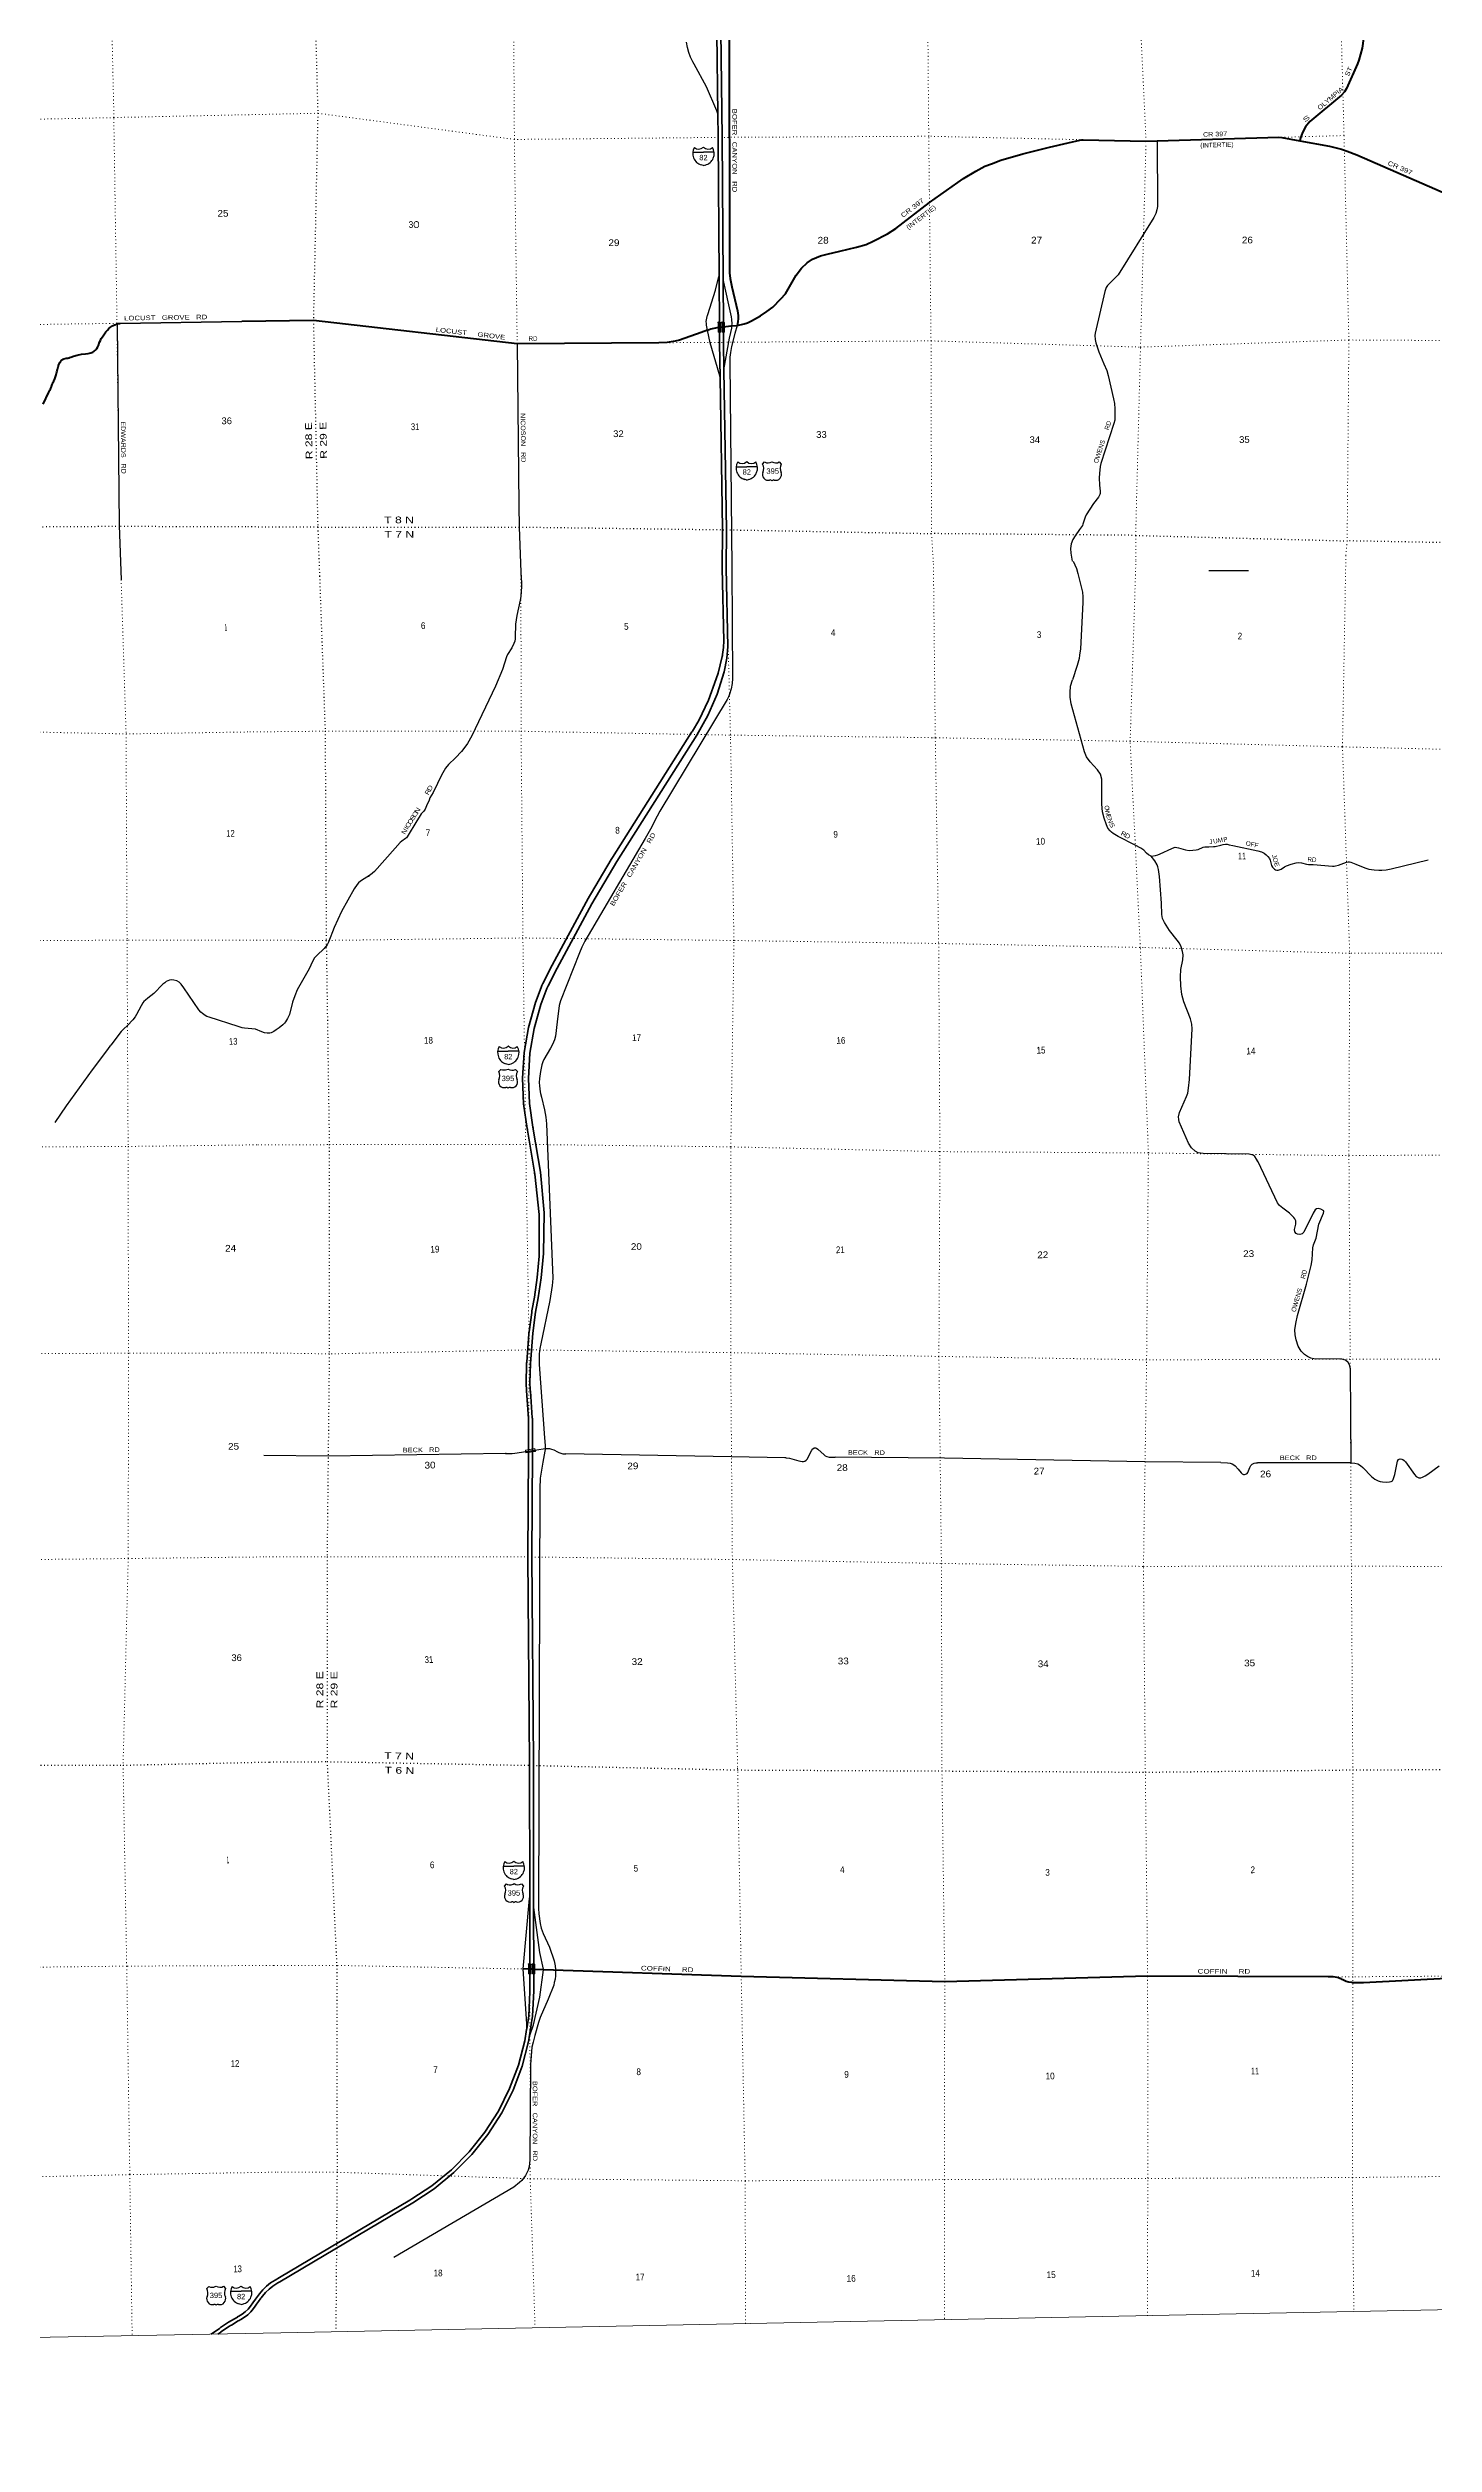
# Model space of a CAD drawing. Header units: feet. Extents: x 245918 to 509309, y -547785 to -360805.
# Drawn here: x 439600 to 475652, y -547785 to -485445 of the extents above; entities that cross this region are included whole.
import ezdxf
from ezdxf.enums import TextEntityAlignment as Align

# ---------------------------------------------------------------- set-up
doc = ezdxf.new("R2010")
doc.units = ezdxf.units.FT
doc.header["$LTSCALE"] = 60
doc.header["$PDMODE"] = 32
doc.header["$PDSIZE"] = 30
doc.linetypes.add('DOTTED', pattern=[1.5, 0.3, -1.2])
for name, color, linetype, lineweight in [('15', 7, 'Continuous', 25), ('16', 7, 'Continuous', 25), ('18', 7, 'Continuous', 35), ('19', 7, 'Continuous', 25), ('26', 7, 'Continuous', 40), ('27', 7, 'Continuous', 13), ('29', 7, 'Continuous', 25), ('34', 7, 'Continuous', 25), ('4', 7, 'Continuous', 13), ('55', 7, 'Continuous', 13), ('6', 7, 'DOTTED', 25), ('7', 7, 'DOTTED', 13)]:
    doc.layers.add(name, color=color, linetype=linetype, lineweight=lineweight)
doc.layers.add('30', color=7, linetype='Continuous')

msp = doc.modelspace()

# ---------------------------------------------------------------- linework, layer by layer
at = {"layer": '15'}
for p, q in [((456647.2, -488027.51), (456650.1, -488024.6)), ((456653.27, -488026.98), (456649.84, -488024.6)), ((456374.49, -488158.98), (456650.9, -488158.98)), ((456650.9, -488504.56), (456587.01, -488486.6)), ((456650.37, -488504.82), (456714, -488486.08)), ((457773.65, -496209.29), (457776.55, -496206.38)), ((457779.72, -496208.76), (457776.29, -496206.38)), ((457500.94, -496340.76), (457777.35, -496340.76)), ((457777.35, -496686.34), (457713.46, -496668.38)), ((457776.82, -496686.6), (457840.45, -496667.86)), ((451298.22, -511549.46), (451574.63, -511549.46)), ((451570.93, -511417.99), (451573.83, -511415.08)), ((451577, -511417.46), (451573.57, -511415.08)), ((451574.63, -511895.04), (451510.74, -511877.08)), ((451574.1, -511895.3), (451637.73, -511876.56)), ((451441.85, -532752.68), (451718.26, -532752.68)), ((451714.56, -532621.21), (451717.46, -532618.3)), ((451720.63, -532620.68), (451717.2, -532618.3)), ((451718.26, -533098.26), (451654.37, -533080.3)), ((451717.73, -533098.52), (451781.36, -533079.78)), ((444349.79, -543808.39), (444626.2, -543808.39)), ((444626.2, -544153.97), (444562.31, -544136.01)), ((444622.5, -543676.92), (444625.4, -543674.01)), ((444628.57, -543676.39), (444625.14, -543674.01)), ((444625.67, -544154.23), (444689.3, -544135.49))]:
    msp.add_line(p, q, dxfattribs=at)
for points in [[(456926.26, -488158.98), (456650.37, -488158.98), (456650.9, -488158.98)], [(458052.71, -496340.76), (457776.82, -496340.76), (457777.35, -496340.76)], [(451849.99, -511549.46), (451574.1, -511549.46), (451574.63, -511549.46)], [(451993.62, -532752.68), (451717.73, -532752.68), (451718.26, -532752.68)], [(444901.56, -543808.39), (444625.67, -543808.39), (444626.2, -543808.39)]]:
    msp.add_lwpolyline(points, dxfattribs=at)
for centre, radius, start, end in [((456677.12, -488194.08), 306.13, 148.44436, 254.43377), ((456528.52, -487911.48), 165.66, 227.3423, 315.81171), ((456772.21, -487911.48), 165.66, 224.18817, 312.69403), ((456623.61, -488194.08), 306.13, 283.08085, 31.62487), ((457803.57, -496375.86), 306.13, 148.44439, 254.43387), ((457654.97, -496093.26), 165.66, 227.34274, 315.81168), ((457898.66, -496093.26), 165.66, 224.18817, 312.69403), ((457750.06, -496375.86), 306.13, 283.08088, 31.62482), ((451600.85, -511584.56), 306.13, 148.44436, 254.43377), ((451452.25, -511301.96), 165.66, 227.3423, 315.81171), ((451695.94, -511301.96), 165.66, 224.18816, 312.69403), ((451547.34, -511584.56), 306.13, 283.08088, 31.62482), ((451744.48, -532787.78), 306.13, 148.44434, 254.43373), ((451595.88, -532505.18), 165.66, 227.3423, 315.81172), ((451839.57, -532505.18), 165.66, 224.18771, 312.69406), ((451690.97, -532787.78), 306.13, 283.0809, 31.62476), ((444652.42, -543843.49), 306.13, 148.44438, 254.43382), ((444503.82, -543560.89), 165.66, 227.34275, 315.81167), ((444747.51, -543560.89), 165.66, 224.18861, 312.69401), ((444598.91, -543843.49), 306.13, 283.08083, 31.62492)]:
    msp.add_arc(centre, radius, start, end, dxfattribs=at)
at = {"layer": '16'}
for p, q in [((458187.77, -496276.26), (458239.08, -496217.5)), ((458430.84, -496211.53), (458430.56, -496211.73)), ((458622.93, -496217.41), (458674.32, -496276.26)), ((451325.26, -512077.94), (451376.57, -512019.18)), ((451568.33, -512013.21), (451568.05, -512013.41)), ((451760.42, -512019.09), (451811.81, -512077.94)), ((451479.09, -533268.8), (451530.4, -533210.04)), ((451914.25, -533209.95), (451965.64, -533268.8)), ((443732.53, -543739.92), (443783.85, -543681.15)), ((444167.69, -543681.07), (444219.08, -543739.92))]:
    msp.add_line(p, q, dxfattribs=at)
for points in [[(451376.57, -512019.18), (451423.49, -512031.41), (451463.34, -512035.1), (451484.21, -512035.1), (451505.08, -512029.57), (451535.44, -512025.89), (451568.82, -512013.1)], [(451530.4, -533210.04), (451553.43, -533223.89), (451595.17, -533234.94), (451617.94, -533236.78), (451652.09, -533234.94), (451674.86, -533225.73), (451697.63, -533218.36), (451723.77, -533204.7)], [(443783.85, -543681.15), (443832.2, -543702.62), (443868.63, -543706.15), (443912.36, -543704.39), (443946.97, -543688.47), (443976.09, -543675.08)]]:
    msp.add_lwpolyline(points, dxfattribs=at)
for centre, radius, start, end in [((458330.16, -496059.84), 182.07, 239.97227, 303.45418), ((458531.94, -496060.34), 181.52, 236.33975, 300.08743), ((458531.93, -496059.84), 182.07, 236.54582, 236.59441), ((458333.98, -496541.79), 151.42, 159.09177, 283.81923), ((457994.79, -496386.89), 222.05, 332.97043, 29.75871), ((458528.1, -496541.79), 151.42, 256.18077, 20.90823), ((458867.29, -496386.89), 222.05, 150.24129, 207.02957), ((451471.47, -512343.47), 151.42, 159.09162, 283.81908), ((451132.28, -512188.57), 222.05, 332.97035, 29.75849), ((451669.43, -511862.01), 181.52, 236.34019, 300.08752), ((451665.59, -512343.47), 151.42, 256.18021, 20.90887), ((452004.78, -512188.57), 222.05, 150.24124, 207.02941), ((451625.3, -533534.33), 151.42, 159.09196, 283.81941), ((451286.11, -533379.43), 222.05, 332.97018, 29.75808), ((451823.25, -533052.87), 181.52, 236.76628, 300.08762), ((451819.42, -533534.33), 151.42, 256.1811, 20.90785), ((452158.61, -533379.43), 222.05, 150.24151, 207.03019), ((443878.74, -544005.45), 151.42, 159.09161, 283.81909), ((443539.55, -543850.55), 222.05, 332.97017, 29.75808), ((444076.7, -543523.99), 181.52, 236.3402, 300.08751), ((444072.86, -544005.45), 151.42, 256.1808, 20.90819), ((444412.05, -543850.55), 222.05, 150.24094, 207.0286)]:
    msp.add_arc(centre, radius, start, end, dxfattribs=at)
for centre, major_axis, start_param, end_param in [((458389.32, -496740.61), (-19.56, 51.67), 4.95877769, 6.28318531), ((458472.77, -496740.61), (19.56, 51.67), 0, 1.32637542), ((451526.82, -512542.29), (-19.56, 51.67), 4.95896027, 6.28325459), ((451610.26, -512542.29), (19.56, 51.67), 6.28318439, 7.60956097), ((451680.66, -533733.17), (-19.56, 51.67), 4.95926556, 6.28336076), ((451764.1, -533733.16), (19.56, 51.67), 0.0002808, 1.32630333), ((443934.1, -544204.29), (-19.56, 51.67), 4.95926798, 6.28335194), ((444017.53, -544204.27), (19.56, 51.67), 6.28318439, 7.60956102)]:
    msp.add_ellipse(centre, major_axis=major_axis, ratio=0.929097, start_param=start_param, end_param=end_param, dxfattribs=at)
at = {"layer": '18'}
msp.add_line((452050.6, -536998.87), (452052.89, -536983.88), dxfattribs=at)
for points in [[(457028.04, -487172.35), (456998.32, -485057.79), (456997.62, -485008.21)], [(457159.56, -491445.34), (457136.48, -487771.8), (457097.61, -485006.6), (457089.11, -484843.67), (457087.8, -484818.67)], [(457059.13, -491376.93), (457036.64, -487797.76), (457036.48, -487773.03), (457036.13, -487747.76), (457028.04, -487172.35)], [(457084.69, -494018.81), (457070.38, -493129.88), (457069.98, -493105.48), (457069.82, -493079.88), (457068.33, -492842.84), (457067.5, -492710.73), (457059.13, -491376.93)], [(457181.57, -493824.18), (457169.98, -493104.25), (457168.33, -492842.04), (457167.43, -492698.05), (457159.56, -491445.34)], [(457139.89, -498978.04), (457148.27, -498004.34), (457148.48, -497980.54), (457148.06, -497954.34), (457084.69, -494018.81)], [(457240.47, -498976.05), (457248.49, -497980.21), (457181.57, -493824.18)], [(452132.45, -533542.36), (452128.34, -530052.16), (452082.9, -524704.3), (452098.97, -521988.19), (452102.57, -521378.7), (452100.02, -521102.43), (452045.74, -520381.01), (452036.85, -520181.55), (452050.61, -519689.53), (452051.36, -519662.63), (452053.06, -519639.53), (452107.62, -518899.36), (452109.54, -518873.33), (452112.85, -518849.36), (452182.2, -518347.75), (452185.66, -518322.75), (452190.21, -518297.75), (452254.49, -517944.56), (452328.77, -517432.84), (452372.78, -516878.41), (452372.76, -515795.21), (452262.14, -514742.96), (452259.51, -514717.93), (452255.37, -514692.96), (452074.98, -513604), (452071.12, -513580.68), (452067.18, -513554), (451973.44, -512918.73), (451945.54, -512251.36), (451987.56, -511584.72), (452099.02, -510926.12), (452278.72, -510282.79), (452428.18, -509885.81), (452437.7, -509860.52), (452448.43, -509835.81), (452470.84, -509784.24), (452713.04, -509307.84), (453599.04, -507668.74), (453612.6, -507643.66), (453627.29, -507618.74), (454253.01, -506557.14), (454268.39, -506531.04), (454283.52, -506507.14), (456333.41, -503267.14), (456349.28, -503242.07), (456364.03, -503217.14), (456526.16, -502943.14), (456783.41, -502412.16), (456983.74, -501857.21), (457031.6, -501709.93), (457138.98, -501279.61), (457145.22, -501254.59), (457148.62, -501229.61), (457174.26, -501041.22), (457181.33, -500874.46), (457139.89, -498978.04)], [(452232.75, -533792.32), (452228.37, -530077.04), (452228.34, -530051.19), (452228.13, -530027.04), (452182.9, -524704.17), (452199.05, -521974.26), (452202.42, -521404.83), (452202.56, -521380.3), (452202.34, -521354.83), (452200.43, -521132.46), (452200.19, -521105.64), (452198.46, -521082.46), (452147.04, -520395.32), (452145.31, -520372.21), (452144.13, -520345.32), (452136.82, -520179.1), (452151.05, -519670.3), (452209.06, -518883.3), (452284.24, -518339.56), (452353.2, -517960.7), (452427.73, -517447.2), (452489.79, -516813.37), (452504.42, -515753.56), (452408.18, -514698.04), (452222.13, -513574.91), (452218, -513549.99), (452214.3, -513524.91), (452122.78, -512904.63), (452095.53, -512252.94), (452136.56, -511601.97), (452245.4, -510958.86), (452420.88, -510330.65), (452576.01, -509918.59), (452607.93, -509845.13), (452843.01, -509382.72), (453744.72, -507714.67), (454394.46, -506612.34), (456475.99, -503322.34), (456764.83, -502811.24), (457006.97, -502256.04), (457189.76, -501678.57), (457257.47, -501318.64), (457284.44, -501024.22), (457240.47, -498976.05)], [(452052.89, -536983.88), (452104.56, -536645.99), (452134.15, -536020.48), (452135.33, -535995.47), (452135.3, -535970.48), (452134.82, -535553.33), (452132.45, -533542.36)], [(452119.53, -537208.72), (452204.07, -536655.91), (452235.33, -535995), (452234.82, -535554.46), (452232.75, -533792.32)], [(445625.84, -543454.09), (449013.64, -541436.89), (449039.29, -541421.61), (449063.64, -541405.61), (449586.04, -541062.39), (450092.23, -540648), (450552.34, -540182.97), (450961.31, -539672.39), (451314.67, -539121.86), (451608.55, -538537.4), (451839.73, -537925.43), (452005.67, -537292.65), (452050.6, -536998.87)], [(445628.02, -543567.53), (449089.77, -541507.94), (449645.25, -541142.98), (450159.54, -540721.96), (450627.01, -540249.48), (451042.52, -539730.73), (451401.54, -539171.39), (451700.12, -538577.59), (451935, -537955.83), (452103.6, -537312.92), (452119.53, -537208.72)], [(443849.82, -544929.78), (444058.75, -544774.11), (444087.43, -544752.76), (444297.24, -544615.29), (444530.08, -544479.25), (444531.69, -544478.16), (444569.45, -544458.34), (444654.71, -544405.13), (444733.94, -544343.3), (444806.28, -544273.53), (444870.92, -544196.58), (444927.17, -544113.3), (444995.7, -544016.38), (445075.57, -543907.91), (445100.84, -543873.22), (445187.87, -543769.58), (445285.26, -543675.6), (445391.94, -543592.32), (445506.74, -543520.65), (445625.84, -543454.09)], [(444021.58, -544926.49), (444093.49, -544872.92), (444098.78, -544868.98), (444143.49, -544835.69), (444146.54, -544833.42), (444322.59, -544718.06), (444347.47, -544701.76), (444372.59, -544687.08), (444551.19, -544582.73), (444578.18, -544566.66), (444601.19, -544554.59), (444617.88, -544545.83), (444712.02, -544487.08), (444799.51, -544418.81), (444879.37, -544341.77), (444950.75, -544256.81), (444991.8, -544196.03), (445005.83, -544175.25), (445026.5, -544146.03), (445076.8, -544074.9), (445137.69, -543992.2), (445155.1, -543968.56), (445174.29, -543942.2), (445180.68, -543933.43), (445260.98, -543837.8), (445350.84, -543751.1), (445449.27, -543674.26), (445530.19, -543623.74), (445555.17, -543608.14), (445580.19, -543594.21), (445628.02, -543567.53)]]:
    msp.add_lwpolyline(points, dxfattribs=at)
at = {"layer": '19'}
for points in [[(457028.04, -487172.35), (457023.98, -487160.81), (456995.88, -487080.95), (456733.19, -486458.56), (456406.89, -485867.04), (456372.66, -485809.2), (456313.12, -485687.85), (456266.59, -485560.94), (456233.59, -485429.85), (456210.12, -485292.42)], [(456757.89, -492784.23), (456732.11, -492655.34), (456725.35, -492610.16), (456723.35, -492564.52), (456726.13, -492518.92), (456733.66, -492473.86), (456745.86, -492429.83), (456746.95, -492426.9), (456756.3, -492401.83), (456764.3, -492376.9), (456965.95, -491748.59), (457041.62, -491426.93), (457059.13, -491376.93)], [(457388.89, -492675.9), (457392.42, -492621.28), (457387.9, -492508.63), (457379.24, -492439.63), (457163.91, -491465.05), (457159.56, -491445.34)], [(457084.69, -494018.81), (457073.49, -493979.92), (456823.62, -493112.91), (456757.89, -492784.23)], [(457181.57, -493824.18), (457182.61, -493818.37), (457329.07, -492997.46), (457366.16, -492844.9), (457385.15, -492733.77), (457388.89, -492675.9)], [(451956.7, -535424.88), (452127.93, -533590.88), (452132.45, -533542.36)], [(452488.99, -535443.11), (452490.37, -535432.35), (452397.94, -534994.88), (452236.92, -533822.69), (452232.75, -533792.32)], [(452052.89, -536983.88), (452051.85, -536851.72), (451956.7, -535424.88)], [(452119.53, -537208.72), (452138.09, -537158.72), (452228.03, -536875.57), (452397.02, -536160.83), (452488.99, -535443.11)], [(452050.6, -536998.87), (452053.01, -536998.87), (452052.89, -536983.88)]]:
    msp.add_lwpolyline(points, dxfattribs=at)
at = {"layer": '26'}
for p, q in [((466522.55, -487832.43), (468159.86, -487868.99)), ((468159.86, -487868.99), (468452.98, -487860.51)), ((457388.89, -492675.9), (457522.8, -492667.51)), ((452100.62, -535429.77), (451956.7, -535424.88)), ((452199.8, -535433.17), (452170.47, -535432.16)), ((452488.99, -535443.11), (452268.51, -535435.53))]:
    msp.add_line(p, q, dxfattribs=at)
at = {"layer": '26', "lineweight": 35}
msp.add_line((441482.78, -492611.26), (444645.7, -492564.03), dxfattribs=at)
at = {"layer": '26'}
for points in [[(473169.46, -482392.98), (473198.33, -483578.76), (473209.17, -483635.8), (473227.34, -483681.21), (473295.85, -483815.99), (473685.78, -484530.31), (473736.67, -484630.89), (473769.64, -484719.19), (473792.83, -484819.74), (473817.94, -484974.93), (473820.96, -485063.54), (473815.7, -485196.88), (473781.9, -485449.34), (473695.98, -485759.63), (473661.97, -485860.97), (473374.09, -486501.61), (473319.86, -486589.95), (473245.49, -486677.28), (472423.99, -487362.63), (472312.82, -487498.57), (472232.53, -487640.7), (472176.94, -487782.82), (472156.89, -487864.92)], [(457321.29, -484307.44), (457325.97, -491298.24), (457344.85, -491445.7), (457390.44, -491661.24), (457537.31, -492284.77), (457552.11, -492406.49), (457551.06, -492497.48), (457544.39, -492554.89), (457532.02, -492632.92), (457522.8, -492667.51)], [(457522.8, -492667.51), (457708.16, -492624.73), (457793.19, -492594.01), (457897.85, -492547.73), (458130.95, -492416.79), (458301, -492305.73), (458452, -492185.14), (458662.38, -491974.91), (458779.81, -491842.4), (459059.14, -491356.03), (459200.89, -491171.51), (459347.35, -491035.62), (459489.05, -490944.67), (459695.92, -490852.75), (459866.95, -490807.62), (460197.82, -490736.63), (460628.27, -490631.1), (460877.84, -490557.14), (461066.37, -490471.49), (461435.25, -490278.31), (461650.5, -490142.67), (462532.64, -489469.35), (463411.09, -488846.07), (463735.75, -488647.88), (463967.21, -488525.01), (464137.9, -488458.07), (464382.91, -488369.05), (464956.84, -488201.34), (465647.1, -488023.67), (466135.46, -487910.64), (466435.42, -487846.84), (466492.11, -487835.6), (466512.18, -487832.65), (466522.55, -487832.43)], [(468452.98, -487860.51), (471612.89, -487769.1), (471689.67, -487778.09), (472156.89, -487864.92)], [(472156.89, -487864.92), (472932.59, -488001.55), (473242.49, -488081.35), (473393.66, -488128.61), (473642.99, -488227.8), (476349.65, -489405.53)], [(439479.93, -494714.87), (439624.26, -494400.18), (439651.71, -494346.34), (439664.34, -494321.57), (439675.56, -494296.34), (439690.79, -494262.12), (439694.51, -494251.45), (439702.91, -494227.38), (439712.33, -494201.45), (439723.62, -494170.4), (439740.07, -494136.23), (439751.99, -494111.48), (439765.16, -494086.23), (439767.21, -494082.29), (439790.19, -494029.16), (439800.96, -494004.24), (439808.74, -493979.16), (439818.08, -493949.04), (439833.5, -493875.97), (439844.53, -493809.26), (439862.47, -493744.06), (439887.12, -493681.1), (439918.22, -493621.06), (439934.22, -493595.2), (439942.39, -493583.59), (439952.39, -493572.05), (439963.54, -493561.62), (439975.72, -493552.42), (439988.79, -493544.53), (440002.62, -493538.06), (440017.05, -493533.07), (440074.67, -493519.73), (440118.14, -493513.76), (440141.96, -493509.73), (440165.24, -493503.22), (440187.7, -493494.32), (440192.2, -493492.19), (440267.8, -493462.76), (440360.04, -493436.79), (440474.7, -493414.06), (440579.76, -493403.94), (440650.3, -493394.24), (440714.41, -493378.46), (440739.33, -493370.87), (440764.41, -493360.21), (440766.88, -493359.16), (440792.99, -493344.68), (440814.95, -493329.3), (440839.98, -493307.97), (440859.07, -493282.99), (440874.13, -493261.73), (440894.57, -493225.32), (440911.1, -493186.99), (440945.1, -493100.19), (440962.95, -493056.18), (440988.72, -493006.96), (441019.49, -492960.7), (441109.86, -492831.29), (441145.46, -492786.42), (441185.55, -492745.52), (441229.7, -492709.03), (441277.43, -492677.36)], [(441277.43, -492677.36), (441328.2, -492650.85), (441341.78, -492644.87), (441384.97, -492629.23), (441429.56, -492618.18), (441475.06, -492611.86), (441482.78, -492611.26)], [(456757.89, -492784.23), (456590.65, -492847.16), (456030.28, -493044.77), (455909.78, -493073.37), (455702.24, -493104.71), (455492.56, -493114.18), (451805.28, -493140.46), (446503.74, -492536.2), (444645.7, -492564.03)], [(456757.89, -492784.23), (456800.87, -492768.05), (456845.24, -492754.49), (456974.08, -492724.38), (457008.27, -492718.74)], [(457008.28, -492718.78), (457067.5, -492710.73), (457167.43, -492698.05)], [(457167.43, -492698.05), (457364.07, -492678.38), (457388.89, -492675.9)], [(477302.99, -535603.84), (473818.5, -535784.45), (473738.89, -535787.8), (473537.73, -535781.57), (473510.06, -535778.79), (473438.07, -535766.26), (473367.79, -535746.27), (473299.98, -535719.04), (473260.39, -535698.1), (473234.53, -535684.42), (473210.39, -535671.94), (473205.66, -535669.49), (473168.25, -535654.48), (473129.48, -535643.47), (473031.19, -535630.57), (472896.78, -535625.26), (468202.79, -535610.01), (462926.25, -535760.3), (457628.19, -535619.86), (452488.99, -535443.11)]]:
    msp.add_lwpolyline(points, dxfattribs=at)
at = {"layer": '29'}
msp.add_line((473470.03, -519794.31), (473483.71, -522252.36), dxfattribs=at)
for points in [[(468452.98, -487860.51), (468456.32, -489573.32), (468445.55, -489659.44), (468416.07, -489750.53), (468364.47, -489859.47), (467432.46, -491345.64), (467401.81, -491385.69), (467350.24, -491437.37), (467155.92, -491628.68), (467124.1, -491679.69), (467089.13, -491780.67), (466834.31, -492867.8), (466829.69, -492922.09), (466834.31, -493028.9), (466855.97, -493118.77), (466937.64, -493349.89), (467060.39, -493663.48), (467138.51, -493840.44), (467178.44, -493967.29), (467313.63, -494571.46), (467338.51, -494693.94), (467351.51, -494837.23), (467351.65, -495044.96), (467345.47, -495129.22), (467324.45, -495217.25), (466984.33, -496255.89), (466968.13, -496333.43), (466946.48, -496518.36), (466942.97, -496627.44), (466948.1, -496817.16), (466967.12, -496979.84), (466966.49, -497005.77), (466965.11, -497038.24), (466957.06, -497066.43), (466921.74, -497135.84), (466797.23, -497297.5), (466605.89, -497596.04), (466579.74, -497655.1), (466520.65, -497839.22), (466505.27, -497873.94), (466434.12, -497973.04), (466313.57, -498136.73), (466256.74, -498234.4), (466214.55, -498342.66), (466202.41, -498407.59), (466196.37, -498465.98), (466202.7, -498585.23), (466239.01, -498796.12)], [(441397.6, -492626.1), (441456.71, -497867.84), (441504.56, -499282.26)], [(457522.8, -492667.51), (457467.01, -492876.83), (457379.74, -493208.54), (457350.14, -493365.15), (457335.33, -493487.89), (457332.09, -493624.41), (457391.13, -498973.07)], [(451806.46, -493140.45), (451852.05, -497346.96), (451855.64, -497909.27), (451902.51, -499081.12)], [(457391.13, -498973.07), (457407.41, -501851.06), (457395.06, -501980.83), (457372.42, -502116.77), (457329.19, -502256.84), (457302.43, -502328.93), (457267.38, -502398.27), (455515.72, -505305.32), (455445.73, -505433.03), (455273.6, -505770.35), (455132.33, -506009.2), (453566.37, -508687.47), (453486.92, -508839.23), (453422.28, -508984.08), (452930.31, -510236.43), (452913.84, -510294.1), (452895.69, -510361.5), (452849.08, -510784.24), (452800.63, -511155.09), (452776.61, -511253.14), (452726.53, -511373.43), (452669.28, -511471.84), (452498.18, -511766.88), (452472.32, -511826.58), (452448.64, -511900.73), (452413.15, -512071.61), (452382.77, -512259.13), (452378.65, -512362.12), (452382.4, -512448.22), (452403.36, -512601.06), (452412.63, -512648.43), (452439.41, -512742.4), (452514.54, -513068.54), (452553.63, -513264.3), (452565.78, -513432.83), (452729.28, -517447.52), (452727.57, -517558.97), (452715.22, -517641.36), (452651.19, -518030.59), (452416.84, -519158.97), (452393.07, -519283.01), (452386.9, -519350.98), (452380.72, -519423.07), (452378.66, -519536.36), (452380.62, -519697.83), (452515.56, -521602.34), (452532.03, -521806.26), (452532.03, -521911.31), (452527.91, -521950.44), (452475.18, -522242.83), (452432, -522495.33), (452405.43, -522659.01), (452399.26, -522735.23), (452395.16, -522849.94), (452362.2, -533847.81), (452372.37, -533988.77), (452403.37, -534243.29), (452432.19, -534366.88), (452480.16, -534505.04), (452643.4, -534852.88), (452766.67, -535210.88), (452796.54, -535339.11), (452801.45, -535441.05), (452800.65, -535602.76), (452792.42, -535689.27), (452770.55, -535773.61), (452755.37, -535841.7), (452609.92, -536210.8), (452403.4, -536684.22), (452358.09, -536818.05), (452264.89, -537151.36), (452218.11, -537324.76), (452187.24, -537456.59), (452174.89, -537571.94), (452149.36, -537908.81), (452135.79, -540402.11), (452119.32, -540566.89), (452090.5, -540661.64), (452020.51, -540801.71), (451925.82, -540925.29), (451868.19, -540982.97), (451715.86, -541098.32), (448600.28, -542933.01)], [(451902.87, -499081.12), (451915.53, -499368.76), (451918.57, -499456.64), (451899.37, -499716.23), (451882.23, -499814.21), (451794.37, -500209.16), (451762.06, -500435.42), (451756.01, -500770.78), (451752.98, -500822.29), (451740.87, -500876.84), (451720.67, -500935.42), (451665.13, -501049.57), (451551.05, -501226.33), (451527.82, -501283.91), (451422.81, -501615.22), (451245.11, -502051.59), (450623.15, -503344.52), (450510.07, -503540.49), (450445.45, -503635.43), (450356.6, -503746.55), (450203.13, -503910.18), (450021.39, -504089.99), (449944.65, -504184.92), (449839.65, -504362.7)], [(466269.03, -498795.53), (466351.16, -498984.17), (466389.53, -499119.54), (466504.64, -499606.42), (466516.76, -499727.64), (466520.8, -499873.1), (466456.17, -501077.2), (466433.96, -501240.84), (466417.81, -501333.77), (466367.32, -501513.58), (466248.17, -501883.31)], [(468296.91, -506468.39), (468225.19, -506435.04), (468170.67, -506392.61), (468099.99, -506313.82), (468025.27, -506263.31), (467879.87, -506190.58), (467435.6, -505964.31), (467304.33, -505881.47), (467261.49, -505847.82), (467225.58, -505810.76), (467171.05, -505744.09), (467130.66, -505659.24), (467072.1, -505487.52), (467029.69, -505315.79), (467007.48, -505115.78), (467015.55, -504752.13), (467007.48, -504469.29), (466975.17, -504339.99), (466902.47, -504226.85), (466708.6, -504016.74), (466615.71, -503891.49), (466563.2, -503758.14), (466215.86, -502513.64), (466185.57, -502333.83), (466183.55, -502214.64), (466197.69, -502050.99), (466248.17, -501883.31)], [(449839.65, -504362.7), (449734.66, -504578.88), (449617.54, -504817.27), (449536.76, -504954.64), (449511.52, -505012.22), (449447.91, -505164.75), (449409.54, -505253.64), (449379.25, -505302.12), (449308.57, -505374.85), (449282.32, -505411.21), (449169.24, -505593.03), (448971.34, -505928.39), (448939.99, -505971.38), (448923.84, -505991.58), (448898.65, -506013.24), (448806.77, -506084.95), (448765.37, -506118.29), (448632.09, -506263.74), (448090.91, -506873.85), (447985.9, -506958.7)], [(468296.91, -506468.39), (468404.96, -506453.22), (468466.55, -506436.05), (468606.9, -506376.44), (468752.3, -506311.8), (468889.62, -506247.15), (468922.94, -506242.1), (468959.29, -506244.12), (469006.75, -506259.27), (469188.5, -506311.8), (469280.37, -506320.9), (469374.28, -506319.88), (469466.16, -506310.79), (469515.64, -506299.67), (469644.89, -506239.07), (469686.28, -506229.98), (469790.29, -506230.98), (469918.34, -506224.6), (469959.92, -506218.86), (470109.36, -506182.5), (470167.92, -506170.39), (470227.67, -506162.7), (470266.87, -506164.33), (470327.45, -506174.43), (470420.35, -506194.62), (471066.56, -506332), (471162.48, -506361.31), (471232.15, -506396.65), (471289.71, -506434.04), (471333.13, -506477.46), (471370.48, -506531.02), (471389.67, -506574.43), (471421.98, -506711.81), (471448.22, -506758.3), (471472.37, -506787.09), (471504.77, -506810.83), (471526.98, -506824.97), (471561.31, -506833.05), (471597.66, -506835.07), (471623.91, -506831.03), (471672.39, -506808.78), (471765.28, -506748.18), (471811.72, -506721.93), (471936.92, -506679.51), (472064.16, -506647.16), (472122.71, -506639.1), (472201.48, -506643.12), (472338.8, -506679.49)], [(469114.74, -509165.48), (469123.85, -509039.18), (469112.75, -508953.33), (469075.39, -508833.12), (469027.93, -508735.14), (468970.38, -508657.35), (468773.49, -508407.86), (468640.21, -508197.75), (468590.73, -508093.7), (468575.58, -507987.64), (468563.47, -507696.72), (468510.96, -507001.74), (468487.75, -506822.94), (468467.55, -506746.16), (468446.34, -506694.66), (468386.77, -506592.62), (468296.91, -506468.39)], [(472338.8, -506679.49), (472388.26, -506688.59), (472506.39, -506693.65), (473007.21, -506730.01), (473056.69, -506731.02), (473091.02, -506724.96), (473168.76, -506705.77), (473370.71, -506629), (473414.13, -506617.88), (473450.48, -506617.88), (473487.83, -506624.96), (473617.08, -506681.52), (473855.37, -506778.5), (473958.36, -506808.8), (474093.66, -506826.99), (474214.83, -506837.08), (474295.6, -506835.07), (474406.68, -506824.96), (474537.93, -506798.7), (475495.14, -506564.35)], [(447985.9, -506958.7), (447731.46, -507124.35), (447679.97, -507169.78), (447643.62, -507206.14), (447561.83, -507326.37), (447238.74, -507916.27), (447044.88, -508328.4), (446899.48, -508708.2), (446866.17, -508775.86), (446786.4, -508877.9), (446592.54, -509055.68), (446535, -509119.3), (446479.46, -509209.22), (446390.61, -509403.16), (446083.66, -509952.66), (446020.06, -510103.16), (445962.5, -510267.81), (445881.73, -510591.05), (445831.25, -510700.13), (445776.72, -510784.99), (445752.5, -510819.33), (445712.11, -510863.77), (445615.17, -510938.53), (445536.42, -510995.09), (445471.8, -511035.49), (445405.17, -511065.79), (445370.84, -511073.88), (445337.52, -511076.91), (445298.14, -511077.92), (445236.55, -511066.81), (445165.87, -511046.61), (445000.21, -510970.68)], [(471073.55, -514426.24), (470988.76, -514288.88), (470946.35, -514250.5), (470843.36, -514224.23), (469647.87, -514208.07), (469520.65, -514193.93), (469437.85, -514151.5), (469346.98, -514064.63), (469268.22, -513941.4), (469025.89, -513383.8), (469011.76, -513321.17), (469007.72, -513252.49), (469033.97, -513141.37), (469213.7, -512723.18), (469244, -512636.3), (469268.23, -512511.04), (469292.45, -512284.78), (469365.15, -510967.56), (469355.07, -510844.31), (469316.69, -510700.89), (469147.06, -510264.51), (469092.55, -510068.52), (469066.28, -509844.29), (469054.18, -509613.96), (469066.28, -509424.08), (469114.74, -509165.48)], [(445000.21, -510970.68), (444714.9, -510951.57), (444654.39, -510942.47), (444545.42, -510907.17), (443792.88, -510664.95), (443734.36, -510640.73), (443685.94, -510614.49), (443621.38, -510568.07), (443577, -510531.73), (443524.53, -510467.15), (443137.16, -509893.91), (443068.57, -509804.09), (443012.07, -509752.62), (442955.58, -509719.32), (442874.88, -509696.11), (442826.46, -509693.08), (442761.89, -509700.14), (442679.18, -509735.46), (442638.82, -509763.72), (442584.35, -509805.1), (442358.38, -510043.28), (442196.97, -510168.42), (442134.43, -510218.89), (442096.09, -510257.23), (442069.87, -510291.55), (442023.46, -510366.23), (441902.41, -510592.29), (441866.1, -510655.88), (441811.62, -510728.54), (441672.4, -510878.91), (441561.44, -510972.77), (441506.96, -511032.31), (441235.66, -511388.51)], [(439788.09, -513401.4), (440081.82, -512968.56), (440756.6, -512029.64), (441155.46, -511503.28), (441235.66, -511388.51)], [(471026.83, -514346.43), (471028.17, -514348.14), (471054.4, -514403.42)], [(473470.03, -519794.31), (473458.46, -519721.37), (473416.06, -519646.62), (473349.41, -519588.03), (473254.5, -519557.73), (472527.52, -519549.64), (472444.72, -519531.46), (472357.89, -519493.08), (472279.13, -519434.49), (472196.34, -519347.62), (472117.58, -519220.34), (472067.09, -519056.7), (472040.84, -518929.42), (472034.78, -518798.1), (472056.99, -518634.46), (472099.4, -518426.38), (472333.65, -517610.19), (472452.8, -517123.3), (472479.05, -516971.78), (472495.21, -516664.7), (472513.38, -516581.87), (472584.06, -516414.19), (472656.76, -516050.54), (472777.92, -515759.62), (472788.02, -515717.2), (472786, -515703.05), (472705.23, -515654.57), (472642.63, -515640.43), (472592.14, -515646.49), (472561.85, -515676.79), (472511.36, -515759.62), (472269.03, -516252.57), (472218.55, -516299.04), (472164.02, -516317.21), (472097.39, -516311.16), (472067.09, -516292.97), (472032.77, -516250.55), (472026.71, -516187.92), (472059.02, -516042.46), (472057, -515959.63), (472030.75, -515909.13), (472002.47, -515872.76), (471889.39, -515759.62), (471719.76, -515630.32), (471630.91, -515557.6), (471582.44, -515492.95), (471073.55, -514426.24)], [(451521.37, -522016.09), (451502.9, -522016.83), (446892.49, -522084.21), (445213.92, -522067.51)], [(451502.9, -522016.83), (451676.34, -522010.38), (451743.48, -522003.81), (452314.46, -521919.47), (452534.57, -521885.12)], [(452534.57, -521885.12), (452594.64, -521882.59), (452645.64, -521885.12), (452699.65, -521896.73), (452754.68, -521915.43), (452853.12, -521969.46), (452887.96, -521986.14), (452942.98, -522006.83), (452990.95, -522018.46), (453029.81, -522024), (453069.07, -522024.59)], [(458798.16, -522129.18), (458767.39, -522128), (457375.31, -522098.19), (453069.07, -522024.59)], [(458798.16, -522129.18), (458890.06, -522136.12), (458950.64, -522148.24), (459134.41, -522204.81), (459213.17, -522222.99), (459253.55, -522222.99), (459283.84, -522210.87), (459318.17, -522186.63), (459344.43, -522158.35), (459465.59, -521924), (459491.84, -521889.65), (459518.09, -521873.49), (459532.23, -521865.41), (459566.56, -521865.41), (459592.81, -521877.53), (459621.08, -521897.73), (459786.67, -522051.27), (459814.94, -522073.5), (459859.37, -522093.7), (459921.97, -522105.82), (460073.7, -522110.99)], [(470109.09, -522251.66), (468135.03, -522229.38), (462918.01, -522133.59), (460073.7, -522110.99)], [(470109.09, -522251.66), (470276.38, -522258.33), (470345.54, -522267.92), (470401.58, -522284.6), (470446.51, -522308.33), (470480.34, -522335.1), (470559.1, -522417.93), (470637.85, -522516.93), (470663.6, -522540.66), (470677.73, -522549.75), (470696.42, -522557.33), (470724.18, -522558.84), (470750.94, -522551.27), (470774.66, -522541.67), (470788.8, -522530.56), (470805.46, -522506.83), (470862.01, -522377.53), (470887.75, -522328.53), (470902.39, -522308.84), (470922.08, -522293.18), (470936.22, -522283.08), (470977.11, -522266.41), (471016.99, -522258.83), (471055.95, -522257.18)], [(473485.34, -522252.55), (473460.96, -522252.84), (471055.95, -522257.18)], [(473483.71, -522252.36), (473594.77, -522261.85), (473666.46, -522281.05), (473740.17, -522324.48), (473795.71, -522373.98), (474025.92, -522612.37), (474113.76, -522680.05), (474199.59, -522725.51), (474249.06, -522742.68), (474307.62, -522754.8), (474413.64, -522761.87), (474491.39, -522754.8), (474538.85, -522741.67), (474572.17, -522720.45), (474591.35, -522689.14), (474631.74, -522559.84), (474700.4, -522212.36), (474725.64, -522170.94), (474747.85, -522156.8), (474769.06, -522151.75), (474816.51, -522156.8), (474842.77, -522168.92), (474875.08, -522191.14), (474910.42, -522232.56), (475140.63, -522555.8), (475189.1, -522608.33), (475219.39, -522632.58), (475253.72, -522644.7), (475292.09, -522646.72), (475312.28, -522642.68), (475354.69, -522628.53), (475417.29, -522596.21), (475487.97, -522551.76), (475782.8, -522333.57)]]:
    msp.add_lwpolyline(points, dxfattribs=at)
for centre, radius, start, end in [((467909, -502410.29), 1741.7, 159.39098, 160.61306), ((447640.23, -506465.6), 604.66, 296.73223, 301.88933)]:
    msp.add_arc(centre, radius, start, end, dxfattribs=at)
at = {"layer": '34'}
msp.add_line((469790.62, -499036.08), (470829.62, -499037.49), dxfattribs=at)
at = {"layer": '4'}
msp.add_lwpolyline([(252658.03, -364975.08), (284238.76, -364605.82), (315818.96, -364193.12), (347398.55, -363736.98), (378977.49, -363237.41), (410555.7, -362694.39), (442133.15, -362107.94), (473709.75, -361478.06), (505285.47, -360804.74), (509308.75, -543581.54), (477481.62, -544260.21), (445653.59, -544895.11), (413824.71, -545486.24), (381995.06, -546033.57), (350164.67, -546537.12), (318333.63, -546996.89), (286501.99, -547412.88), (254669.8, -547785.08)], close=True, dxfattribs=at)
msp.add_lwpolyline([(252658.03, -364975.08), (284238.76, -364605.82), (315818.96, -364193.12), (347398.55, -363736.98), (378977.49, -363237.41), (410555.7, -362694.39), (442133.15, -362107.94), (473709.75, -361478.06), (505285.47, -360804.74), (509308.75, -543581.54), (477481.62, -544260.21), (445653.59, -544895.11), (413824.71, -545486.24), (381995.06, -546033.57), (350164.67, -546537.12), (318333.63, -546996.89), (286501.99, -547412.88), (254669.8, -547785.08)], close=True, dxfattribs=at)
at = {"layer": '55'}
for p, q in [((452020.45, -521923.07), (452267.78, -521886.6)), ((452267.78, -521886.6), (452278.72, -521960.8))]:
    msp.add_line(p, q, dxfattribs=at)
for points in [[(457098.02, -492589.74), (457099.7, -492839.73), (457034.7, -492840.17), (457033.02, -492590.17)], [(457041.06, -492598.11), (457090.07, -492597.78), (457091.65, -492831.78), (457042.64, -492832.12)], [(457197.72, -492589.74), (457199.4, -492839.73), (457134.4, -492840.17), (457132.72, -492590.17)], [(457189.77, -492597.78), (457140.76, -492598.11), (457142.34, -492832.12), (457191.35, -492831.78)], [(452261.03, -521895.68), (452029.53, -521929.81), (452038.13, -521988.18), (452269.63, -521954.05)], [(452167.48, -535301.48), (452168.02, -535551.47), (452103.02, -535551.61), (452102.48, -535301.61)], [(452110.49, -535309.58), (452159.5, -535309.49), (452160, -535543.49), (452110.99, -535543.59)], [(452267.21, -535303.17), (452267.75, -535553.16), (452202.75, -535553.3), (452202.21, -535303.3)], [(452210.22, -535311.27), (452210.72, -535545.28), (452259.73, -535545.18), (452259.23, -535311.18)]]:
    msp.add_lwpolyline(points, close=True, dxfattribs=at)
msp.add_lwpolyline([(452278.72, -521960.8), (452031.39, -521997.27), (452020.45, -521923.07)], dxfattribs=at)
for p in [(457038.02, -492590.14), (457137.72, -492590.14), (452107.48, -535301.6), (452207.21, -535303.29)]:
    msp.add_point(p, dxfattribs=at)
at = {"layer": '6'}
for p, q in [((441459.88, -497896.27), (436115.99, -497930.28)), ((444748.61, -497907.62), (441455.41, -497896.69)), ((446617.68, -497913.85), (444748.61, -497907.62)), ((467892.33, -498126.83), (462582.23, -498080.01)), ((467892.33, -498126.83), (473391.92, -498269.84)), ((476533.77, -498327.85), (473391.92, -498269.84))]:
    msp.add_line(p, q, dxfattribs=at)
for points in [[(446347.8, -471292.14), (446404.54, -476644.74), (446531.27, -481955.32), (446549.52, -484542.77), (446618.63, -487144.33), (446503.74, -492536.2), (446617.68, -497913.85), (446664.45, -499183.02)], [(446618.42, -497913.85), (451855.64, -497909.27), (457248.49, -497980.21), (462582.23, -498080.01)], [(446664.45, -499183.02), (446809.59, -503220.6), (446838.04, -508665.18), (446918.76, -514052.58), (446916.48, -519421.43), (446859.68, -524705), (446859.8, -530029.65), (447112.13, -535331.45), (447119.32, -540712.19), (447087.28, -544862.89)], [(413554.04, -530351.27), (415107.14, -530347.93), (420370.82, -530279.02), (425730.61, -530209.03), (431022.6, -530165.89), (436350.72, -530130.38), (441554.98, -530122.35), (445367.47, -530039.55)], [(445367.47, -530039.55), (446859.8, -530029.65), (452126.96, -530126.5), (457536.93, -530246.74), (462852.88, -530272.39), (468142.88, -530304.56), (473539.42, -530244.36), (477192.08, -530229.41)]]:
    msp.add_lwpolyline(points, dxfattribs=at)
at = {"layer": '7'}
for p, q in [((441316.3, -487258.38), (441197.31, -481970.56)), ((457135.77, -487767.67), (457067.91, -482412.63)), ((462509.13, -487742.59), (462463.17, -482262.85)), ((451732.17, -487822.97), (451700.01, -482534.29)), ((468160.67, -487868.49), (468024.7, -484978.68)), ((473236.06, -484917.38), (473310.15, -487725.64)), ((441316.96, -487258.07), (435915.4, -487369.19)), ((441396.23, -492609.79), (441313.13, -487256.97)), ((441315.47, -487255.72), (444542.16, -487187.9)), ((444542.16, -487187.9), (446618.63, -487144.33)), ((457166.68, -492590.37), (457135.76, -487769.13)), ((457203.64, -487771.47), (457136.48, -487771.8)), ((462524.65, -489140.01), (462509.15, -487742.91)), ((468017.35, -493228.65), (468158.66, -487945.12)), ((473310.94, -487724.38), (468159.86, -487868.99)), ((462529.11, -489542.2), (462524.65, -489140.01)), ((462568.21, -493066.28), (462532.07, -489808.7)), ((441394.44, -492610.05), (436012.05, -492687.47)), ((441395.3, -492609.81), (441457.6, -497894.52)), ((441395.93, -492610.26), (444645.7, -492564.03)), ((444645.7, -492564.03), (446503.74, -492536.2)), ((457169.98, -493104.25), (457168.31, -492843.67)), ((457248.49, -497980.21), (457169.98, -493104.25)), ((467890.86, -498126.81), (468017.35, -493228.65)), ((441457.68, -497895.86), (441504.56, -499282.26)), ((451855.64, -497909.27), (451902.51, -499081.12)), ((457248.49, -497980.21), (457240.47, -498976.05)), ((467890.84, -498125.4), (467898.36, -498762.57)), ((452199.83, -535431.19), (452169.41, -535430.13))]:
    msp.add_line(p, q, dxfattribs=at)
for points in [[(457136.48, -487771.8), (451732.73, -487825.88), (446618.63, -487144.33)], [(451855.64, -497909.27), (451805.28, -493140.46), (451732.17, -487823.69)], [(468159.86, -487868.99), (462509.15, -487742.91), (457203.64, -487771.47)], [(473310.13, -487724.19), (473437.41, -493042.97), (473391.92, -498269.84), (473359.08, -498651.28)], [(446503.74, -492536.2), (451805.28, -493140.46), (457169.98, -493104.25), (462571.66, -493066.67)], [(462568.77, -493067.72), (462582.23, -498080.01), (462631.36, -498868.68)], [(462570.16, -493066.75), (468017.35, -493228.65), (473437.41, -493042.97), (476425.05, -493059.63)], [(473359.08, -498651.28), (473270.28, -503628.19), (473457.72, -508997.48), (473438.7, -514264.27), (473470.39, -519562.22), (473501.6, -524940.5), (473539.42, -530244.36), (473538.63, -535627.25), (473526.8, -540849.74), (473566.46, -544336.51)], [(441504.56, -499282.26), (441632.27, -503292.19), (441657.66, -508657.36), (441685.06, -514024.52), (441696.6, -519405.91), (441687.67, -524745.37), (441554.98, -530122.35), (441648.98, -535350.26), (441729.06, -540775.03), (441789.98, -544969.2)], [(451902.51, -499081.12), (451906.53, -503222.3), (451953.15, -508525.97), (452026.96, -513971.72), (452117.69, -519316.74), (452100.93, -521912.38)], [(457746.25, -544648.66), (457734.39, -540934.47), (457632.2, -535619.79), (457538.31, -530172.4), (457401.65, -524772.06), (457358.34, -519390), (457361.66, -514035.17), (457442.93, -508666.81), (457354.87, -503398.06), (457239.82, -498976.06)], [(462631.36, -498868.68), (462679, -503391.4), (462767.88, -508744.49), (462799.77, -514158.89), (462773.9, -519488.05), (462839.33, -524873.71), (462852.88, -530272.39), (462926.25, -535760.3), (462914.95, -540904.47), (462921.56, -544552.49)], [(468194.96, -544448.44), (468206.41, -540948.68), (468202.79, -535610.01), (468142.88, -530304.56), (468094.09, -524950.71), (468175.87, -519650.63), (468222.17, -514194.57), (468013.11, -508847.78), (467747.58, -503483.99), (467898.36, -498762.57)], [(413066.04, -503063.82), (414681.4, -502917.21), (420139.64, -502878.23), (425665.32, -503340.32), (431035.48, -503304.34), (436322.65, -503184.98), (441632.27, -503292.19), (444851.32, -503240.12)], [(444851.32, -503240.12), (446809.59, -503220.6), (451906.53, -503222.3), (457356.25, -503323.72), (462604.66, -503390.02), (467747.58, -503483.99), (473270.28, -503628.19), (476644.83, -503710.29)], [(444955.68, -508658.61), (441657.66, -508657.36), (436457.84, -508686.2), (431079.33, -508711.46), (425694.66, -508701.44), (420224.1, -508337.09), (414715.54, -508352.54), (413163.2, -508496.85)], [(476753.86, -508995.38), (473457.72, -508997.48), (468087.45, -508849.16), (462693.54, -508743.11), (457442.93, -508666.81), (451951.77, -508600.31), (446838.04, -508665.18), (444955.68, -508658.61)], [(413259.56, -513884.89), (414733.73, -513794.07), (420110.46, -513810.2), (425733.8, -514042.37), (431041.47, -513966.94), (436386.91, -514053.68), (441685.06, -514024.52), (445058.22, -513982.84)], [(445058.22, -513982.84), (446920.14, -513978.24), (452026.96, -513971.72), (457361.66, -514035.17), (462799.77, -514158.89), (468222.17, -514194.57), (473438.7, -514264.27), (476862.19, -514243.14)], [(445162.46, -519395.13), (441696.6, -519405.91), (436404.24, -519414.92), (430897.28, -519392.22), (425458.66, -519392.84), (420001.24, -519321.4), (414727.42, -519191.71), (413355.56, -519253.39)], [(476971.86, -519557.57), (473396.05, -519560.84), (468177.25, -519576.29), (462773.9, -519488.05), (457358.34, -519390), (452117.69, -519316.74), (446916.48, -519421.43), (445162.46, -519395.13)], [(452100.41, -521992.84), (452082.9, -524704.3), (452128.34, -530052.16), (452134.53, -535300.92)], [(413454.42, -524781.2), (414667.09, -524780.65), (420186.86, -524877.48), (425591.17, -524851.15), (430973.3, -524811.02), (436365.81, -524804.9), (441687.67, -524745.37), (445264.7, -524703.38)], [(445264.7, -524703.38), (446859.68, -524705), (452082.9, -524704.3), (457401.65, -524772.06), (462839.33, -524873.71), (468094.09, -524950.71), (473501.6, -524940.5), (477083.43, -524964.07)], [(445469.43, -535333.59), (441648.98, -535350.26), (436288.9, -535413.44), (431074.6, -535398.29), (425891.2, -535484.37), (420353.36, -535570.4), (415127.87, -535652.94), (413649.38, -535682.03)], [(452101.77, -535428.28), (447112.13, -535331.45), (445469.43, -535333.59)], [(477301.97, -535603.85), (473538.63, -535627.25), (468202.79, -535610.01), (462926.25, -535760.3), (457632.2, -535619.79), (452268, -535433.55)], [(452134.88, -535553.33), (452143.24, -540881.92), (452270.49, -544760.56)], [(413749.03, -541254.59), (415125.76, -541255.28), (420367.52, -541196.65), (425840.64, -541051.12), (431119.91, -540941.88), (436397.89, -540898.9), (441729.06, -540775.03), (445572.98, -540710.01)], [(445572.98, -540710.01), (447119.32, -540712.19), (452143.24, -540881.92), (457734.39, -540934.47), (462914.95, -540904.47), (468207.79, -540874.34), (473526.8, -540849.74), (477410.36, -540806.65)]]:
    msp.add_lwpolyline(points, dxfattribs=at)

# ---------------------------------------------------------------- texts
at = {"layer": '15'}
for p in [(456650.01, -488367.09), (457776.46, -496548.87), (451573.74, -511757.57), (451717.37, -532960.79), (444625.31, -544016.5)]:
    msp.add_text('82', height=140, dxfattribs=at).set_placement(p, align=Align.CENTER)
at = {"layer": '16', "width": 1.05}
for p in [(458450.65, -496523.3), (451564.98, -512324.98), (451718.82, -533515.84), (443972.26, -543986.96)]:
    msp.add_text('395', height=140, dxfattribs=at).set_placement(p, align=Align.CENTER)
at = {"layer": '27'}
for s, rotation, width, p in [('ST', 65.803, 1.2, (473435.14, -486194.81)), ('OLYMPIA', 40.322, 1.15, (472680.91, -487070)), ('S', 40.322, 1.65, (472301.01, -487386.9)), ('CR 397', 1.665, 1.15, (469646.11, -487756.34)), ('CR 397', 336.485, 1.25, (474433.8, -488483.99)), ('LOCUST   GROVE   RD', 0.856, 1.25, (441583.22, -492535.56)), ('LOCUST     GROVE', 353.498, 1.25, (449682.1, -492829.18)), ('RD', 0.408, 0.8, (452101.56, -493067.04)), ('COFFIN     RD', 358.03, 1.3, (455021.12, -535460.16)), ('COFFIN     RD', 359.814, 1.3, (469503.28, -535544.23))]:
    msp.add_text(s, height=120, rotation=rotation, dxfattribs=dict(at, width=width)).set_placement(p)
for s, rotation, width, p in [('BOFER   CANYON   RD', 270.038, 1.25, (457401.98, -488114.92)), ('CR 397', 37.354, 1.3, (462120.16, -489653.51)), ('(INTERTIE)', 37.354, 1.1, (462346.91, -489899.89))]:
    msp.add_text(s, height=120, rotation=rotation, dxfattribs=dict(at, width=width)).set_placement(p, align=Align.CENTER)
msp.add_text('(INTERTIE)', height=120, rotation=1.665, dxfattribs=at).set_placement((469574.29, -488040.99))
at = {"layer": '30'}
for s, rotation, width, p in [('NICOSON   RD', 270.621, 1.15, (451896.03, -494945.92)), ('EDWARDS   RD', 270.646, 1.15, (441496.19, -495161.27)), ('BOFER   CANYON   RD', 59.686, 1.25, (454315.83, -507782.09)), ('JOE', 286.848, 1.05, (471426.04, -506447.29)), ('RD', 357.547, 0.85, (472356.22, -506617.64)), ('RD', 76.249, 0.95, (472293.62, -517479.3)), ('OWENS ', 73.986, 1.05, (472049.61, -518341.67)), ('BECK   RD', 0.837, 1.2, (448829.15, -521985.9)), ('BECK   RD', 359.545, 1.2, (460406.45, -522043.63)), ('BECK   RD', 0.103, 1.2, (471639.03, -522186.13)), ('BOFER   CANYON   RD', 270.09, 1.2, (452209.25, -538338.06))]:
    msp.add_text(s, height=120, rotation=rotation, dxfattribs=dict(at, width=width)).set_placement(p)
for s, rotation, p in [('RD', 71.868, (467189.4, -495398.82)), ('OWENS', 71.868, (466906.77, -496260.26)), ('OFF', 347.998, (470744.68, -506190.08))]:
    msp.add_text(s, height=120, rotation=rotation, dxfattribs=at).set_placement(p)
for s, rotation, width, p in [('R', 61.042, 1.2, (449528.45, -504832.12)), ('D', 60.542, 1.25, (449588.2, -504729.79)), ('O', 59.455, 1.2, (449081.17, -505597.66)), ('S', 58.121, 1.4, (449140.72, -505502.39)), ('O', 58.121, 1.25, (449199.16, -505409.49)), ('N', 58.121, 1.3, (449261.02, -505315.28)), ('O', 276.336, 0.75, (467085.79, -505219.11)), ('W', 283.872, 0.8, (467106.23, -505346.24)), ('N', 59.455, 1.25, (448923.27, -505858.36)), ('C', 59.455, 1.25, (449019.89, -505694.24)), ('S', 295.455, 1.25, (467222.62, -505689.58)), ('R', 333.01, 1.15, (467552.33, -505945.76)), ('D', 333.01, 1.15, (467656.06, -505999.91)), ('J', 8.175, 0.95, (469855.08, -506156.88)), ('U', 10.184, 0.85, (469977.35, -506138.39)), ('M', 10.375, 0.85, (470103.05, -506114.79)), ('P', 6.739, 0.85, (470233.16, -506096.44))]:
    msp.add_text(s, height=120, rotation=rotation, dxfattribs=dict(at, width=width)).set_placement(p, align=Align.CENTER)
for s, rotation, p in [('E', 283.872, (467136.57, -505459.62)), ('N', 288.83, (467174.07, -505570.65)), ('I', 59.455, (448975.38, -505771.33))]:
    msp.add_text(s, height=120, rotation=rotation, dxfattribs=at).set_placement(p, align=Align.CENTER)
at = {"layer": '6', "width": 1.35}
for s, rotation, p in [('R 28 E', 91.214, (446482.73, -496143.52)), ('R 29 E', 91.214, (446859.59, -496133.49)), ('T 8 N', 0.05, (448346.94, -497812.01)), ('T 7 N', 0.05, (448353.13, -498189.9)), ('R 28 E', 90.001, (446759.51, -528645.34)), ('R 29 E', 90.001, (447130.76, -528645.32)), ('T 7 N', 358.947, (448346.6, -529961.61)), ('T 6 N', 358.947, (448355.2, -530337.1))]:
    msp.add_text(s, height=175, rotation=rotation, dxfattribs=at).set_placement(p)
at = {"layer": '7'}
for s, height, rotation, width, p in [('25', 175.4, 0.683, 1.1, (444010.01, -489837.36)), ('3O', 175.4, 359.955, 0.9, (448983.78, -490127.75)), ('29', 175.4, 359.956, 1.1, (454177.82, -490599.75)), ('28', 175.4, 359.956, 1.1, (459618.86, -490535.38)), ('27', 175.4, 359.956, 1.1, (465171.66, -490532.95)), ('26', 175.4, 359.956, 1.1, (470653.45, -490530.22)), ('36', 175.4, 0.68, 1.05, (444113.11, -495235.38)), ('31', 175.4, 359.953, 0.85, (449040.46, -495388.59)), ('32', 175.4, 359.955, 1.05, (454301.5, -495569.91)), ('33', 175.4, 359.955, 1.05, (459581.96, -495588.63)), ('34', 175.4, 359.955, 1.05, (465131, -495724.37)), ('35', 175.4, 359.955, 1.05, (470582.17, -495721.31)), ('1', 175, 0.641, 0.45, (444192.34, -500606.46)), ('6', 175, 1.087, 0.9, (449302.64, -500563.16)), ('5', 175, 1.087, 0.9, (454586.59, -500583.9)), ('4', 175, 1.087, 0.9, (459966.2, -500744.58)), ('3', 175, 1.087, 0.9, (465323.24, -500797.07)), ('2', 175, 1.087, 0.9, (470545.43, -500835.27)), ('12', 175, 0.641, 0.85, (444238.04, -505966.85)), ('7', 175, 1.087, 0.9, (449429.52, -505952.4)), ('8', 175, 1.087, 0.9, (454357.34, -505886.78)), ('9', 175, 1.087, 0.9, (460031.22, -505993.53)), ('10', 175, 1.087, 0.9, (465302.53, -506174.41)), ('11', 175, 1.087, 0.65, (470552.37, -506557.68)), ('18', 175, 1.087, 0.9, (449381.03, -511353.56)), ('17', 175, 1.087, 0.9, (454795.42, -511282.98)), ('16', 175, 1.087, 0.9, (460110.14, -511355.8)), ('13', 175, 0.641, 0.85, (444307.97, -511377.69)), ('15', 175, 1.087, 0.9, (465312.85, -511609.12)), ('14', 175, 1.087, 0.9, (470773.42, -511633.4)), ('24', 175, 0.641, 1.1, (444209.41, -516762.31)), ('19', 175, 1.087, 0.9, (449549.63, -516787.46)), ('20', 175, 1.087, 1.1, (454763.73, -516719.27)), ('21', 175, 1.087, 0.85, (460098.63, -516802.18)), ('22', 175, 1.087, 1.1, (465332.92, -516934.1)), ('23', 175, 1.087, 1.1, (470689.27, -516903.68)), ('25', 175, 0.641, 1.1, (444285.94, -521916.33)), ('30', 175, 1.087, 1.1, (449396.55, -522405.78)), ('29', 175, 1.087, 1.1, (454672.85, -522426.19)), ('28', 175, 1.087, 1.1, (460116.95, -522471.41)), ('27', 175, 1.087, 1.1, (465239.11, -522561.3)), ('26', 175, 1.087, 1.1, (471128.25, -522634.04)), ('36', 175, 0.641, 1.05, (444371.48, -527415.14)), ('31', 175, 1.087, 0.85, (449399.99, -527463.7)), ('32', 175, 1.087, 1.1, (454783.26, -527517.26)), ('33', 175, 1.087, 1.1, (460145.21, -527501.69)), ('34', 175, 1.087, 1.1, (465345.59, -527574.66)), ('35', 175, 1.087, 1.1, (470714.05, -527553.76)), ('1', 175, 0.641, 0.45, (444243.53, -532673.63)), ('6', 175, 1.087, 0.9, (449536.74, -532803.83)), ('5', 175, 1.087, 0.9, (454835.83, -532892.04)), ('4', 175, 1.087, 0.9, (460204.08, -532926.74)), ('3', 175, 1.087, 0.9, (465542.98, -533000.14)), ('2', 175, 1.087, 0.9, (470881.24, -532933.01)), ('12', 175, 0.641, 0.85, (444357, -537974.04)), ('7', 175, 1.087, 0.9, (449623.16, -538132.87)), ('11', 175, 1.087, 0.65, (470890.26, -538168.66)), ('8', 175, 1.087, 0.9, (454907.57, -538187.23)), ('9', 175, 1.087, 0.9, (460314.73, -538255.64)), ('10', 175, 1.087, 0.9, (465550.63, -538298.55)), ('13', 175, 0.641, 0.85, (444423.4, -543315.15)), ('18', 175, 1.087, 0.9, (449631.55, -543424.93)), ('17', 175, 1.087, 0.9, (454884.93, -543529.63)), ('16', 175, 1.087, 0.9, (460376.54, -543564.75)), ('15', 175, 1.087, 0.9, (465577.9, -543468.09)), ('14', 175, 1.087, 0.9, (470888.63, -543429.59))]:
    msp.add_text(s, height=height, rotation=rotation, dxfattribs=dict(at, width=width)).set_placement(p)

doc.saveas('drawing.dxf')
